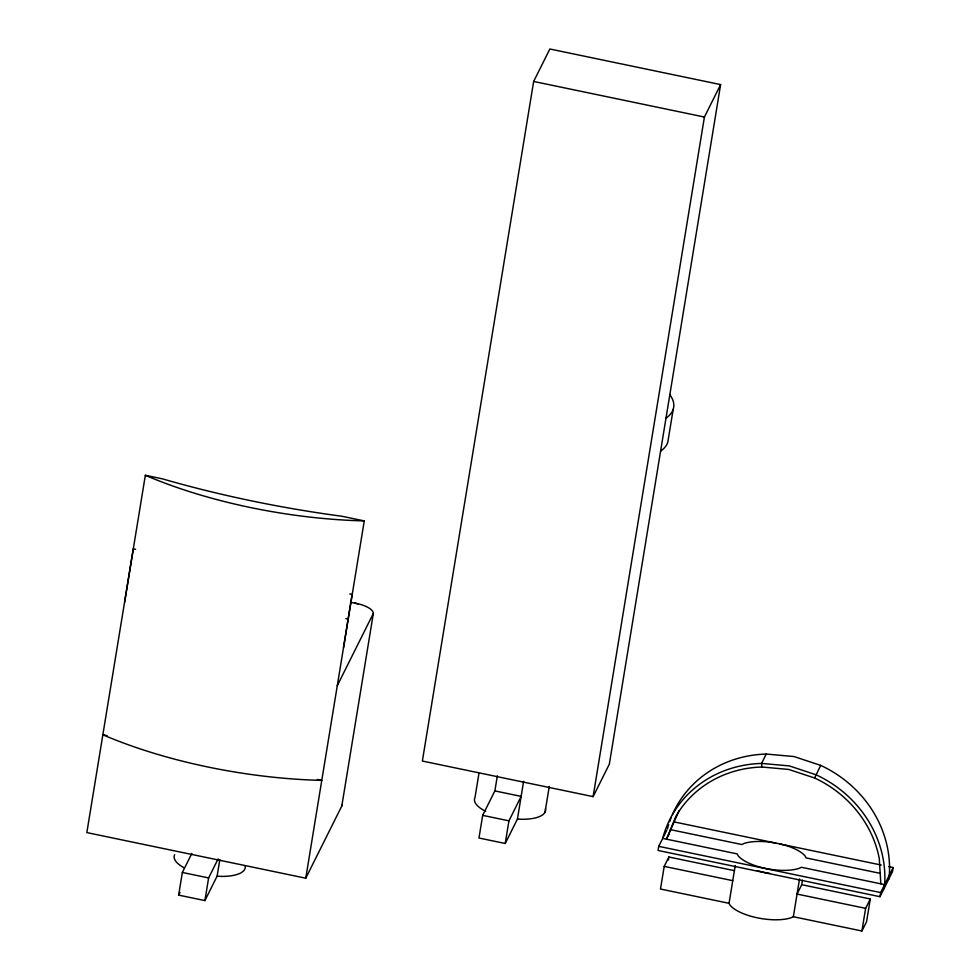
<?xml version="1.0" encoding="UTF-8"?>
<svg xmlns="http://www.w3.org/2000/svg" width="980" height="980" viewBox="0 0 980 980"><rect width="100%" height="100%" fill="white"/><g stroke="black" fill="none" stroke-linecap="round" stroke-linejoin="round"><path stroke-width="1.47" d="M124.619 602.186L133.292 548.837L135.608 549.315M343.49 647.792L352.114 594.431L349.799 593.954M305.76 878.202L364.266 520.907L341.922 516.252A477.089 177.956 9.3 0 1 162.398 478.84L145.346 475.288L86.84 832.584L305.76 878.202L341.812 806.001L373.343 613.456A20.396 7.607 9.3 0 0 369.668 608.457L368.1 607.49A20.396 7.607 9.3 0 0 359.832 604.231L354.944 603.153M219.839 859.534L217.119 876.145L204.906 900.583L178.642 895.12L182.354 872.457L191.847 853.445M204.906 900.583L208.618 877.933L218.111 858.921M533.647 81.45L422.368 761.043L593.121 796.63L609.327 764.18L720.619 84.586L549.854 49L533.647 81.45L704.412 117.037L720.619 84.586M478.951 773.379L474.994 797.548A35.991 13.426 9.3 0 0 485.725 811.342M497.35 775.817L494.876 790.909L482.675 815.36L478.963 838.01L505.227 843.486L517.44 819.047L523.614 781.293M505.227 843.486L508.939 820.836L521.152 796.385L494.876 790.909M545.052 812.138L549.253 786.462M593.121 796.63L704.412 117.037M673.199 409.297L667.797 442.25A90.442 33.736 9.3 0 1 660.594 451.155M666.719 830.354L658.732 846.34L658.058 850.456L879.991 896.7L892.486 871.661L893.16 867.545L888.689 866.614M734.461 870.669L668.887 857.01L664.207 866.381L660.495 889.032L729.047 903.315L730.088 905.251A35.991 13.426 9.3 0 0 790.762 917.893L793.347 916.717L861.91 931L866.59 921.629L870.289 898.979L801.738 884.695L797.058 894.066L865.622 908.35L870.289 898.979M668.385 860.024L668.887 857.01M729.047 903.315L735.233 865.561M793.347 916.717L799.533 878.962M801.738 884.695L802.473 880.163M861.91 931L865.622 908.35M879.991 896.7L880.665 892.584L893.16 867.545M883.96 888.738L884.634 884.622A114.44 105.472 26.5 0 0 816.058 774.776L789.329 765.907L761.558 763.42A114.44 105.472 26.5 0 0 662.713 838.378L737.144 853.886L738.185 855.834A35.991 13.426 9.3 0 0 798.847 868.476L801.444 867.288L884.634 884.622M888.639 879.379L889.313 875.263A114.44 105.472 26.5 0 0 820.738 765.405L794.008 756.548L766.225 754.049A114.44 105.472 26.5 0 0 672.439 814.515M668.568 835.193L668.85 834.482M678.969 810.901L666.51 839.174L675.955 816.217A110.593 101.932 26.5 0 1 761.913 767.022L788.753 769.435L814.576 777.998A110.593 101.932 26.5 0 1 879.281 858.59L880.836 883.838M814.576 777.998L820.738 765.405M178.642 895.12L180.002 892.4M337.291 685.657L373.343 613.456M766.225 754.049L761.558 763.42L761.913 767.022M517.44 819.047L522.144 819.305A35.991 13.426 9.3 0 0 545.48 808.659M217.119 876.145L221.823 876.414A35.991 13.426 9.3 0 0 245.159 865.757M775.854 843.094L768.59 841.955A35.991 13.426 9.3 0 0 744.42 843.339L741.823 844.527L670.369 829.631M350.448 602.21L358.068 603.803M674.228 821.926L881.228 865.058M880.395 873.401L806.124 857.917L805.082 855.981A35.991 13.426 9.3 0 0 786.72 845.728L779.798 843.915M658.732 846.34L880.665 892.584M107.114 735.649L102.851 734.767A247.781 92.414 9.3 0 0 321.783 780.386L317.312 779.455M482.675 815.36L508.939 820.836M664.207 866.381L732.758 880.665M182.354 872.457L208.618 877.933M345.793 618.576L348.108 619.054M364.266 520.907A247.781 92.414 9.3 0 1 145.346 475.288M341.677 805.033A20.396 7.607 9.3 0 1 341.812 806.001M184.081 867.766A35.991 13.426 9.3 0 1 174.673 854.646M669.72 394.524A90.442 33.736 9.3 0 1 665.984 418.203M667.392 829.007A114.44 105.472 26.5 0 1 668.654 824.609M669.622 821.681A114.44 105.472 26.5 0 1 671.239 817.357M770.011 873.462A35.991 13.426 9.3 0 1 757.283 870.632"/></g></svg>
